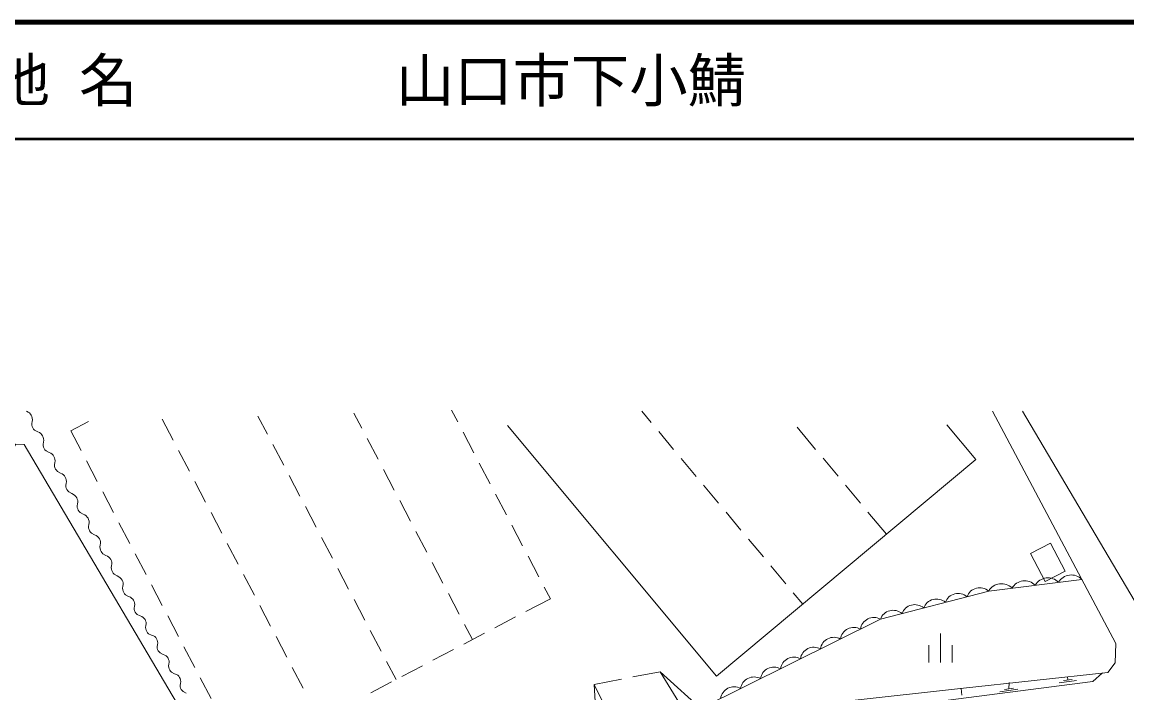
# Model space of a CAD drawing. Units: millimetres, scale not verified. Extents: x 40000 to 680000, y 20000 to 380000.
# Drawn here: x 372995 to 467674, y 322502 to 380000 of the extents above; entities that cross this region are included whole.
import ezdxf
from ezdxf.enums import TextEntityAlignment as Align

# ---------------------------------------------------------------- set-up
doc = ezdxf.new("R2010")
doc.units = ezdxf.units.MM
doc.header["$LTSCALE"] = 1000
for name, color, linetype, lineweight in [('M-BGD', 7, 'Continuous', 13), ('M-TTL', 2, 'Continuous', 140), ('M-TTL-LINE', 7, 'Continuous', 50)]:
    doc.layers.add(name, color=color, linetype=linetype, lineweight=lineweight)
doc.layers.add('M-TTL-TXT', color=7, linetype='Continuous')
doc.styles.add('ＭＳ ゴシック', font='')
doc.styles.get('ＭＳ ゴシック').set_extended_font_data('MS Gothic')

msp = doc.modelspace()

# ---------------------------------------------------------------- linework, layer by layer
at = {"layer": 'M-BGD'}
for p, q in [((373358, 346640), (373508, 346579)), ((373508, 346579), (373619, 346496)), ((410323, 345741), (409801, 346738)), ((426909, 345668), (426099, 346640)), ((373619, 346496), (373707, 346401)), ((373707, 346401), (373777, 346295)), ((373777, 346295), (373829, 346180)), ((373845, 345757), (373817, 345598)), ((373817, 345598), (373827, 345460)), ((373829, 346180), (373863, 346055)), ((373873, 345917), (373845, 345757)), ((373863, 346055), (373873, 345917)), ((378697, 345767), (377162, 344963)), ((384991, 345963), (385937, 344158)), ((393211, 346220), (394021, 344674)), ((401430, 346476), (402104, 345191)), ((373827, 345460), (373861, 345335)), ((373861, 345335), (373914, 345220)), ((373914, 345220), (373983, 345114)), ((373983, 345114), (374071, 345019)), ((374071, 345019), (374332, 344875)), ((374332, 344875), (374482, 344814)), ((374482, 344814), (374593, 344731)), ((374593, 344731), (374681, 344636)), ((374681, 344636), (374751, 344531)), ((377162, 344963), (378049, 343269)), ((411715, 343084), (410787, 344855)), ((414584, 345410), (432506, 323942)), ((428832, 343366), (427550, 344901)), ((440999, 343379), (439411, 345281)), ((454738, 342502), (452243, 345491)), ((374751, 344531), (374803, 344415)), ((374819, 343993), (374791, 343833)), ((374791, 343833), (374801, 343695)), ((374801, 343695), (374835, 343570)), ((374803, 344415), (374837, 344290)), ((374847, 344152), (374819, 343993)), ((374837, 344290), (374847, 344152)), ((394485, 343788), (395413, 342017)), ((402568, 344305), (403496, 342533)), ((374835, 343570), (374887, 343455)), ((374887, 343455), (374957, 343349)), ((374957, 343349), (375045, 343254)), ((375045, 343254), (375306, 343110)), ((375306, 343110), (375456, 343049)), ((375456, 343049), (375567, 342967)), ((375567, 342967), (375655, 342871)), ((375655, 342871), (375725, 342766)), ((375725, 342766), (375777, 342651)), ((386401, 343272), (387329, 341500)), ((375793, 342228), (375765, 342069)), ((375765, 342069), (375775, 341931)), ((375775, 341931), (375809, 341805)), ((375777, 342651), (375811, 342526)), ((375821, 342387), (375793, 342228)), ((375809, 341805), (375861, 341690)), ((375811, 342526), (375821, 342387)), ((378513, 342383), (379441, 340612)), ((413107, 340426), (412179, 342198)), ((430755, 341063), (429473, 342598)), ((432506, 323942), (454738, 342502)), ((442921, 341076), (441640, 342611)), ((375861, 341690), (375931, 341585)), ((375931, 341585), (376019, 341489)), ((376019, 341489), (376280, 341346)), ((376280, 341346), (376430, 341285)), ((376430, 341285), (376541, 341202)), ((376541, 341202), (376629, 341107)), ((376629, 341107), (376699, 341001)), ((376699, 341001), (376751, 340886)), ((376751, 340886), (376785, 340761)), ((395877, 341131), (396805, 339359)), ((403960, 341647), (404888, 339876)), ((376767, 340463), (376739, 340304)), ((376739, 340304), (376749, 340166)), ((376749, 340166), (376783, 340041)), ((376795, 340623), (376767, 340463)), ((376783, 340041), (376835, 339926)), ((376785, 340761), (376795, 340623)), ((376835, 339926), (376905, 339820)), ((387793, 340615), (388721, 338843)), ((432677, 338760), (431396, 340295)), ((444844, 338773), (443562, 340308)), ((376905, 339820), (376993, 339725)), ((376993, 339725), (377254, 339581)), ((377254, 339581), (377404, 339520)), ((377404, 339520), (377515, 339437)), ((377515, 339437), (377603, 339342)), ((377603, 339342), (377672, 339237)), ((377672, 339237), (377725, 339122)), ((377725, 339122), (377759, 338996)), ((377759, 338996), (377769, 338858)), ((379905, 339726), (380833, 337954)), ((405352, 338990), (406280, 337218)), ((414499, 337769), (413571, 339540)), ((377741, 338699), (377713, 338539)), ((377713, 338539), (377723, 338401)), ((377723, 338401), (377757, 338276)), ((377769, 338858), (377741, 338699)), ((377757, 338276), (377809, 338161)), ((377809, 338161), (377879, 338055)), ((377879, 338055), (377967, 337960)), ((397269, 338474), (398197, 336702)), ((377967, 337960), (378228, 337816)), ((378228, 337816), (378378, 337755)), ((378378, 337755), (378489, 337673)), ((378489, 337673), (378577, 337577)), ((378577, 337577), (378646, 337472)), ((378646, 337472), (378699, 337357)), ((378699, 337357), (378732, 337232)), ((378743, 337094), (378715, 336934)), ((378732, 337232), (378743, 337094)), ((381297, 337069), (382225, 335297)), ((389185, 337957), (390114, 336185)), ((434600, 336457), (433318, 337992)), ((447073, 336103), (445485, 338005)), ((378715, 336934), (378687, 336775)), ((378687, 336775), (378697, 336637)), ((378697, 336637), (378731, 336511)), ((378731, 336511), (378783, 336396)), ((378783, 336396), (378853, 336291)), ((378853, 336291), (378941, 336195)), ((378941, 336195), (379202, 336052)), ((406744, 336333), (407672, 334561)), ((415891, 335111), (414963, 336883)), ((379202, 336052), (379352, 335991)), ((379352, 335991), (379463, 335908)), ((379463, 335908), (379551, 335813)), ((379551, 335813), (379620, 335707)), ((379620, 335707), (379673, 335592)), ((379689, 335169), (379661, 335010)), ((379673, 335592), (379706, 335467)), ((379717, 335329), (379689, 335169)), ((379706, 335467), (379717, 335329)), ((390578, 335300), (391506, 333528)), ((398661, 335816), (399589, 334044)), ((436523, 334154), (435241, 335689)), ((379661, 335010), (379671, 334872)), ((379671, 334872), (379705, 334747)), ((379705, 334747), (379757, 334632)), ((379757, 334632), (379827, 334526)), ((379827, 334526), (379915, 334431)), ((379915, 334431), (380176, 334287)), ((380176, 334287), (380326, 334226)), ((380326, 334226), (380437, 334144)), ((382689, 334411), (383617, 332639)), ((417283, 332454), (416355, 334225)), ((380437, 334144), (380525, 334048)), ((380525, 334048), (380594, 333943)), ((380594, 333943), (380646, 333828)), ((380663, 333405), (380634, 333245)), ((380646, 333828), (380680, 333702)), ((380691, 333564), (380663, 333405)), ((380680, 333702), (380691, 333564)), ((408136, 333675), (409064, 331903)), ((438445, 331851), (437163, 333386)), ((380634, 333245), (380645, 333107)), ((380645, 333107), (380679, 332982)), ((380679, 332982), (380731, 332867)), ((380731, 332867), (380800, 332762)), ((380800, 332762), (380888, 332666)), ((380888, 332666), (381150, 332523)), ((381150, 332523), (381299, 332461)), ((381299, 332461), (381411, 332379)), ((381411, 332379), (381499, 332284)), ((391970, 332642), (392898, 330871)), ((400053, 333159), (400981, 331387)), ((381499, 332284), (381568, 332178)), ((381568, 332178), (381620, 332063)), ((381637, 331640), (381608, 331481)), ((381608, 331481), (381619, 331343)), ((381620, 332063), (381654, 331938)), ((381665, 331800), (381637, 331640)), ((381654, 331938), (381665, 331800)), ((384081, 331754), (385009, 329982)), ((418269, 330571), (417747, 331568)), ((455829, 331232), (463815, 332234)), ((455829, 331232), (463815, 332234)), ((381619, 331343), (381653, 331217)), ((381653, 331217), (381705, 331102)), ((381705, 331102), (381774, 330997)), ((381774, 330997), (381862, 330902)), ((381862, 330902), (382123, 330758)), ((382123, 330758), (382272, 330707)), ((382272, 330707), (382384, 330633)), ((382384, 330633), (382472, 330545)), ((382472, 330545), (382542, 330447)), ((382542, 330447), (382595, 330339)), ((401445, 330501), (402373, 328730)), ((409528, 331018), (410456, 329246)), ((416172, 329473), (418269, 330571)), ((439897, 330112), (439086, 331083)), ((446546, 328821), (455829, 331232)), ((446546, 328821), (455829, 331232)), ((382617, 329931), (382591, 329776)), ((382591, 329776), (382603, 329643)), ((382595, 330339), (382630, 330220)), ((382603, 329643), (382638, 329524)), ((382642, 330087), (382617, 329931)), ((382630, 330220), (382642, 330087)), ((382638, 329524), (382691, 329416)), ((393362, 329985), (394290, 328213)), ((382691, 329416), (382761, 329317)), ((382761, 329317), (382850, 329230)), ((382850, 329230), (383110, 329105)), ((383110, 329105), (383259, 329054)), ((383259, 329054), (383370, 328980)), ((383370, 328980), (383458, 328892)), ((383458, 328892), (383528, 328794)), ((383528, 328794), (383581, 328686)), ((383581, 328686), (383616, 328566)), ((383616, 328566), (383628, 328434)), ((385473, 329096), (386401, 327325)), ((413514, 328081), (415286, 329009)), ((431140, 321178), (446546, 328821)), ((431140, 321178), (446546, 328821)), ((383603, 328278), (383577, 328123)), ((383577, 328123), (383589, 327990)), ((383589, 327990), (383624, 327871)), ((383628, 328434), (383603, 328278)), ((383624, 327871), (383677, 327763)), ((383677, 327763), (383747, 327664)), ((383747, 327664), (383836, 327577)), ((402837, 327844), (403765, 326072)), ((410857, 326688), (412628, 327617)), ((410920, 328360), (411594, 327075)), ((451704, 327606), (451704, 325106)), ((383836, 327577), (384096, 327452)), ((384096, 327452), (384245, 327401)), ((384245, 327401), (384356, 327327)), ((384356, 327327), (384444, 327239)), ((384444, 327239), (384514, 327141)), ((384514, 327141), (384567, 327033)), ((384567, 327033), (384602, 326913)), ((384614, 326781), (384589, 326625)), ((384602, 326913), (384614, 326781)), ((394754, 327327), (395682, 325556)), ((384589, 326625), (384563, 326470)), ((384563, 326470), (384575, 326337)), ((384575, 326337), (384610, 326218)), ((384610, 326218), (384663, 326110)), ((384663, 326110), (384733, 326011)), ((384733, 326011), (384822, 325924)), ((384822, 325924), (385082, 325799)), ((385082, 325799), (385231, 325747)), ((385231, 325747), (385342, 325674)), ((386865, 326439), (387794, 324667)), ((408199, 325296), (409971, 326224)), ((450704, 326606), (450704, 325106)), ((452704, 326606), (452704, 325106)), ((385342, 325674), (385430, 325586)), ((385430, 325586), (385500, 325488)), ((385500, 325488), (385553, 325380)), ((385575, 324972), (385549, 324817)), ((385549, 324817), (385561, 324684)), ((385553, 325380), (385588, 325260)), ((385600, 325128), (385575, 324972)), ((385588, 325260), (385600, 325128)), ((404229, 325186), (405039, 323641)), ((405542, 323904), (407314, 324832)), ((385561, 324684), (385596, 324565)), ((385596, 324565), (385649, 324456)), ((385649, 324456), (385720, 324358)), ((385720, 324358), (385808, 324271)), ((385808, 324271), (386068, 324146)), ((386068, 324146), (386217, 324094)), ((386217, 324094), (386328, 324021)), ((386328, 324021), (386416, 323933)), ((386416, 323933), (386486, 323835)), ((386486, 323835), (386539, 323726)), ((396146, 324670), (397074, 322898)), ((425340, 323871), (427677, 324322)), ((462602, 323610), (462573, 323885)), ((386561, 323319), (386535, 323164)), ((386535, 323164), (386547, 323031)), ((386539, 323726), (386574, 323607)), ((386547, 323031), (386582, 322912)), ((386587, 323475), (386561, 323319)), ((386574, 323607), (386587, 323475)), ((386582, 322912), (386636, 322803)), ((388258, 323781), (389186, 322010)), ((402884, 322512), (404656, 323440)), ((422020, 323232), (424358, 323682)), ((453518, 322307), (453461, 322889)), ((457946, 322896), (457182, 322791)), ((457564, 322843), (457582, 323381)), ((463365, 323565), (461869, 323374)), ((462976, 323658), (462228, 323562)), ((386636, 322803), (386706, 322705)), ((386706, 322705), (386794, 322618)), ((386794, 322618), (387054, 322493)), ((458323, 322814), (456795, 322604))]:
    msp.add_line(p, q, dxfattribs=at)
for points in [[(456153, 346640), (466732, 326749), (466664, 325078), (466039, 324264), (453419, 322885), (443869, 321837), (431532, 320822), (427677, 324322), (430880, 319104), (464760, 323474), (465592, 324215)], [(458733, 346640), (471259, 325434), (481333, 325013), (486037, 322852)], [(337708, 319436), (337061, 320669), (337478, 321602), (363398, 334079), (367952, 337204), (372445, 343813), (373179, 343793), (389767, 315681)]]:
    msp.add_lwpolyline(points, dxfattribs=at)
for points in [[(461114, 335339), (462384, 332941), (460682, 332040), (459413, 334439)], [(422020, 323232), (424449, 318332), (400735, 315113), (358137, 308649), (353322, 309204), (342703, 307316), (341451, 310690), (340549, 312543), (337739, 319016), (337708, 319436), (343137, 310239), (352266, 311623), (357371, 311102), (389767, 315681), (413801, 319160), (417530, 320031), (422196, 320299)]]:
    msp.add_lwpolyline(points, close=True, dxfattribs=at)
for centre, radius, start, end in [((460915, 331102), 1262, 44.30147, 150.00809), ((462911, 331353), 1262, 44.30147, 150.00809), ((455069, 330342), 1170, 49.49165, 159.63039), ((456922, 330601), 1262, 44.30147, 150.00809), ((458918, 330852), 1262, 44.30147, 150.00809), ((451356, 329378), 1170, 49.49165, 159.63039), ((453212, 329860), 1170, 49.49165, 159.63039), ((447643, 328413), 1170, 49.49165, 159.63039), ((449499, 328896), 1170, 49.49165, 159.63039), ((445985, 327802), 1163, 61.13623, 171.63159), ((444273, 326953), 1163, 61.13623, 171.63159), ((442561, 326104), 1163, 61.13623, 171.63159), ((440849, 325255), 1163, 61.13623, 171.63159), ((439137, 324406), 1163, 61.13623, 171.63159), ((435714, 322707), 1163, 61.13623, 171.63159), ((437426, 323556), 1163, 61.13623, 171.63159), ((434002, 321858), 1163, 61.13623, 171.63159)]:
    msp.add_arc(centre, radius, start, end, dxfattribs=at)
at = {"layer": 'M-TTL'}
msp.add_line((680000, 380000), (40000, 380000), dxfattribs=at)
at = {"layer": 'M-TTL-LINE'}
msp.add_line((40000, 370000), (680000, 370000), dxfattribs=at)

# ---------------------------------------------------------------- texts
at = {"layer": 'M-TTL-TXT', "style": 'ＭＳ ゴシック'}
for s, p in [('地 名', (370380, 375000)), ('山口市下小鯖', (405024, 375000))]:
    msp.add_text(s, height=3666, dxfattribs=at).set_placement(p, align=Align.MIDDLE_LEFT)

doc.saveas('drawing.dxf')
